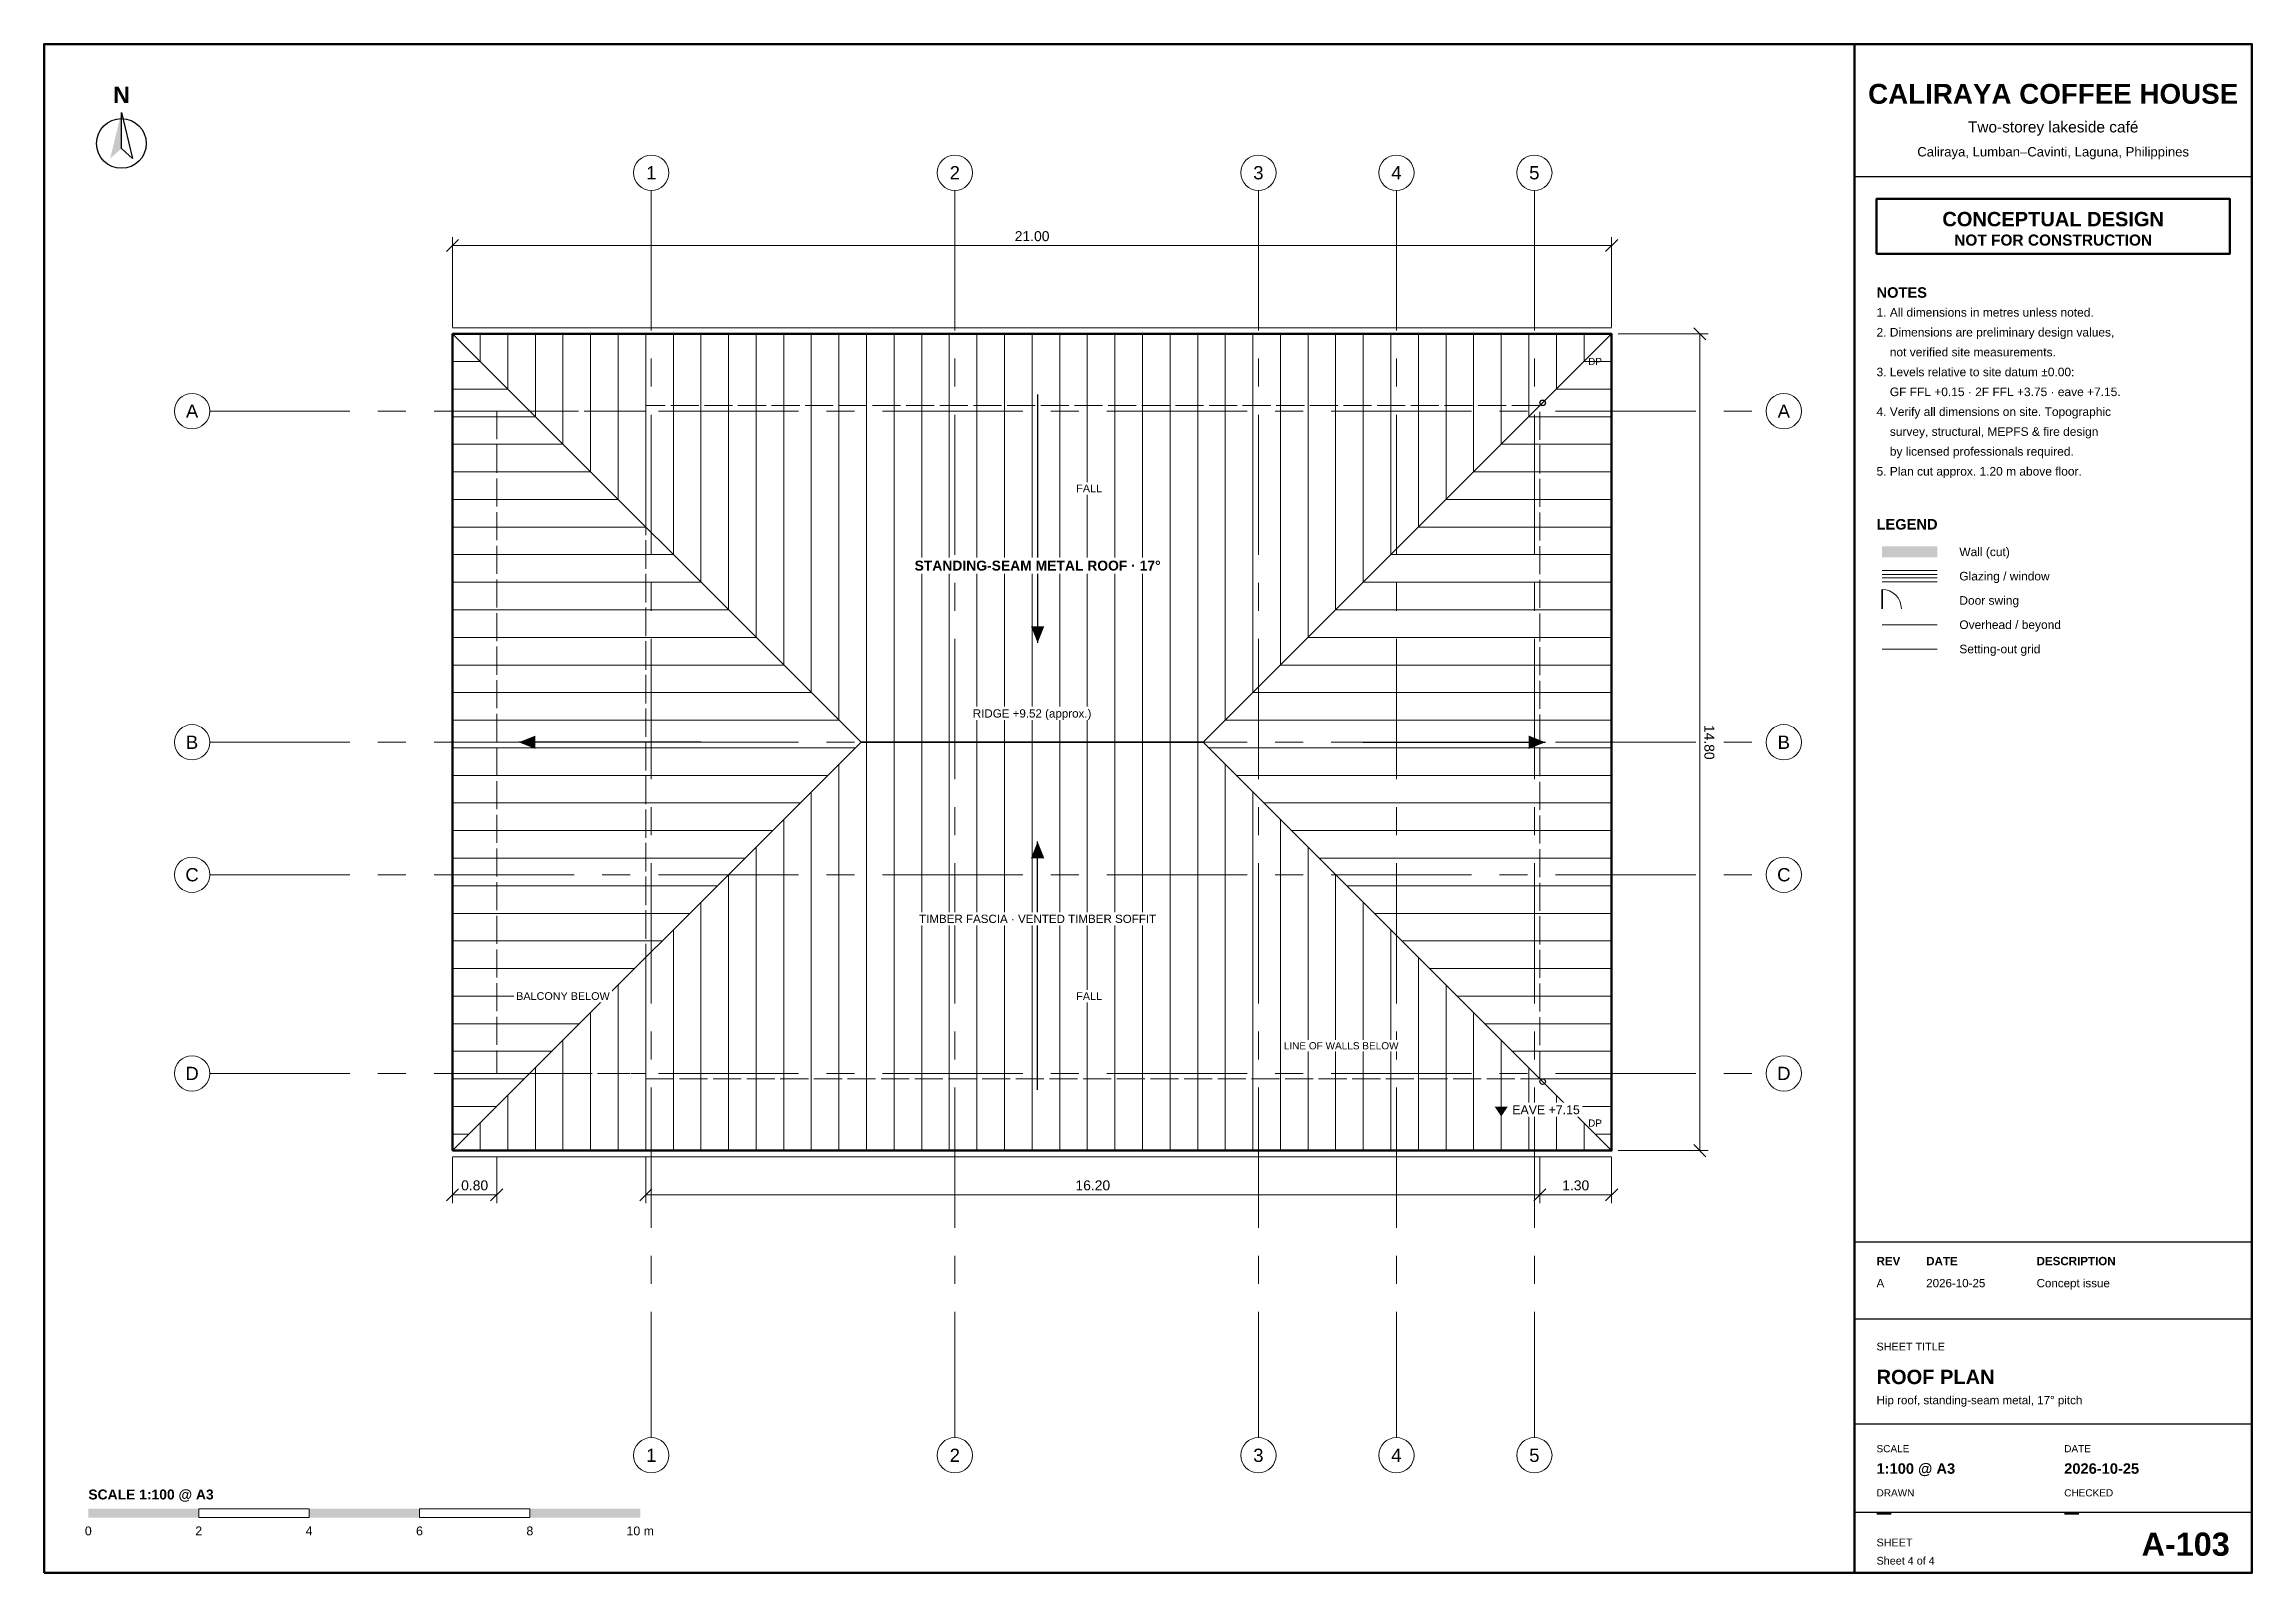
# Model space of a CAD drawing. Header units: metres. Extents: x -19 to 21, y -15.1 to 12.7.
import ezdxf
from ezdxf.enums import TextEntityAlignment as Align

# ---------------------------------------------------------------- set-up
doc = ezdxf.new("R2010")
doc.units = ezdxf.units.M
doc.header["$LTSCALE"] = 0.8
for name, pattern in [('CENTER', [5.08, 3.175, -0.635, 0.635, -0.635]), ('DASHED', [1.524, 1.27, -0.254]), ('DASHED2', [0.762, 0.635, -0.127])]:
    doc.linetypes.add(name, pattern=pattern)
for name, color, linetype, lineweight in [('A-ANNO-DIMS', 7, 'Continuous', 13), ('A-ANNO-SYMB', 7, 'Continuous', 25), ('A-ANNO-TEXT', 7, 'Continuous', 18), ('A-FLOR-PATT', 7, 'Continuous', 9), ('A-GRID', 7, 'Continuous', 13), ('A-OVHD', 7, 'Continuous', 18), ('A-ROOF', 7, 'Continuous', 35), ('G-TTLB', 7, 'Continuous', 35)]:
    doc.layers.add(name, color=color, linetype=linetype, lineweight=lineweight)
doc.styles.add('ARIAL', font='arial.ttf')
doc.styles.add('ARIAL-B', font='arialbd.ttf')
doc.dimstyles.new('ARCH', dxfattribs={"dimscale": 100, "dimtxt": 0.0018, "dimasz": 0.0015, "dimexe": 0.0015, "dimexo": 0.0012, "dimgap": 0.0008, "dimtad": 1, "dimzin": 0, "dimdsep": 46, "dimtsz": 0.0011, "dimcen": 2.5, "dimclrd": 7, "dimclre": 7, "dimclrt": 7, "dimazin": 3, "dimtfac": 1, "dimtmove": 0, "dimatfit": 3, "dimlwd": 13, "dimlwe": 13})

msp = doc.modelspace()

# ---------------------------------------------------------------- hatches: boundary and pattern name
at = {"layer": 'A-ANNO-SYMB'}
for points in [[(-17.6, 11.413), (-17.803, 10.58), (-17.6, 10.76)], [(-1, 1.8), (-0.88, 2.1), (-1.12, 2.1)], [(-10.4, 0), (-10.1, -0.12), (-10.1, 0.12)], [(8.2, 0), (7.9, 0.12), (7.9, -0.12)], [(-1, -1.8), (-1.12, -2.1), (-0.88, -2.1)], [(7.28, -6.6), (7.52, -6.6), (7.4, -6.78)], [(-18.2, -14.05), (-16.2, -14.05), (-16.2, -13.89), (-18.2, -13.89)], [(-14.2, -14.05), (-12.2, -14.05), (-12.2, -13.89), (-14.2, -13.89)], [(-10.2, -14.05), (-8.2, -14.05), (-8.2, -13.89), (-10.2, -13.89)]]:
    msp.add_hatch(color=7, dxfattribs=at).paths.add_polyline_path(points)
at = {"layer": 'G-TTLB'}
msp.add_hatch(color=7, dxfattribs=at).paths.add_polyline_path([(14.3, 3.35), (15.3, 3.35), (15.3, 3.55), (14.3, 3.55)])

# ---------------------------------------------------------------- linework, layer by layer
at = {"layer": 'A-ANNO-SYMB', "linetype": 'Continuous', "lineweight": 25}
msp.add_lwpolyline([(-17.6, 11.413), (-17.398, 10.58), (-17.6, 10.76)], close=True, dxfattribs=at)
for points in [[(-1, 6.3), (-1, 1.8)], [(-7.1, 0), (-10.4, 0)], [(4.9, 0), (8.2, 0)], [(-1, -6.3), (-1, -1.8)]]:
    msp.add_lwpolyline(points, dxfattribs=at)
at = {"layer": 'A-ANNO-SYMB', "linetype": 'Continuous', "lineweight": 18}
for points in [[(-16.2, -14.05), (-14.2, -14.05), (-14.2, -13.89), (-16.2, -13.89)], [(-12.2, -14.05), (-10.2, -14.05), (-10.2, -13.89), (-12.2, -13.89)]]:
    msp.add_lwpolyline(points, close=True, dxfattribs=at)
at = {"layer": 'A-ANNO-SYMB', "linetype": 'Continuous', "lineweight": 25}
msp.add_circle((-17.6, 10.85), 0.45, dxfattribs=at)
at = {"layer": 'A-FLOR-PATT', "linetype": 'Continuous', "lineweight": 9}
for points in [[(-11.1, 7.4), (-11.1, 6.9)], [(-10.6, 7.4), (-10.6, 6.4)], [(-10.1, 7.4), (-10.1, 5.9)], [(-9.6, 7.4), (-9.6, 5.4)], [(-9.1, 7.4), (-9.1, 4.9)], [(-8.6, 7.4), (-8.6, 4.4)], [(-8.1, 7.4), (-8.1, 3.9)], [(-7.6, 7.4), (-7.6, 3.4)], [(-7.1, 7.4), (-7.1, 2.9)], [(-6.6, 7.4), (-6.6, 2.4)], [(-6.1, 7.4), (-6.1, 1.9)], [(-5.6, 7.4), (-5.6, 1.4)], [(-5.1, 7.4), (-5.1, 0.9)], [(-4.6, 7.4), (-4.6, 0.4)], [(-4.1, 7.4), (-4.1, 0)], [(-3.6, 7.4), (-3.6, 0)], [(-3.1, 7.4), (-3.1, 0)], [(-2.6, 7.4), (-2.6, 0)], [(-2.1, 7.4), (-2.1, 0)], [(-1.6, 7.4), (-1.6, 0)], [(-1.1, 7.4), (-1.1, 0)], [(-0.6, 7.4), (-0.6, 0)], [(-0.1, 7.4), (-0.1, 0)], [(0.4, 7.4), (0.4, 0)], [(0.9, 7.4), (0.9, 0)], [(1.4, 7.4), (1.4, 0)], [(1.9, 7.4), (1.9, 0)], [(2.4, 7.4), (2.4, 0.4)], [(2.9, 7.4), (2.9, 0.9)], [(3.4, 7.4), (3.4, 1.4)], [(3.9, 7.4), (3.9, 1.9)], [(4.4, 7.4), (4.4, 2.4)], [(4.9, 7.4), (4.9, 2.9)], [(5.4, 7.4), (5.4, 3.4)], [(5.9, 7.4), (5.9, 3.9)], [(6.4, 7.4), (6.4, 4.4)], [(6.9, 7.4), (6.9, 4.9)], [(7.4, 7.4), (7.4, 5.4)], [(7.9, 7.4), (7.9, 5.9)], [(8.4, 7.4), (8.4, 6.4)], [(8.9, 7.4), (8.9, 6.9)], [(-11.6, 6.9), (-11.1, 6.9)], [(9.4, 6.9), (8.9, 6.9)], [(-11.6, 6.4), (-10.6, 6.4)], [(9.4, 6.4), (8.4, 6.4)], [(-11.6, 5.9), (-10.1, 5.9)], [(9.4, 5.9), (7.9, 5.9)], [(-11.6, 5.4), (-9.6, 5.4)], [(9.4, 5.4), (7.4, 5.4)], [(-11.6, 4.9), (-9.1, 4.9)], [(9.4, 4.9), (6.9, 4.9)], [(-11.6, 4.4), (-8.6, 4.4)], [(9.4, 4.4), (6.4, 4.4)], [(-11.6, 3.9), (-8.1, 3.9)], [(9.4, 3.9), (5.9, 3.9)], [(-11.6, 3.4), (-7.6, 3.4)], [(9.4, 3.4), (5.4, 3.4)], [(-11.6, 2.9), (-7.1, 2.9)], [(9.4, 2.9), (4.9, 2.9)], [(-11.6, 2.4), (-6.6, 2.4)], [(9.4, 2.4), (4.4, 2.4)], [(-11.6, 1.9), (-6.1, 1.9)], [(9.4, 1.9), (3.9, 1.9)], [(-11.6, 1.4), (-5.6, 1.4)], [(9.4, 1.4), (3.4, 1.4)], [(-11.6, 0.9), (-5.1, 0.9)], [(9.4, 0.9), (2.9, 0.9)], [(-11.6, 0.4), (-4.6, 0.4)], [(9.4, 0.4), (2.4, 0.4)], [(-4.1, -7.4), (-4.1, 0)], [(-3.6, -7.4), (-3.6, 0)], [(-3.1, -7.4), (-3.1, 0)], [(-2.6, -7.4), (-2.6, 0)], [(-2.1, -7.4), (-2.1, 0)], [(-1.6, -7.4), (-1.6, 0)], [(-1.1, -7.4), (-1.1, 0)], [(-0.6, -7.4), (-0.6, 0)], [(-0.1, -7.4), (-0.1, 0)], [(0.4, -7.4), (0.4, 0)], [(0.9, -7.4), (0.9, 0)], [(1.4, -7.4), (1.4, 0)], [(1.9, -7.4), (1.9, 0)], [(-11.6, -0.1), (-4.3, -0.1)], [(9.4, -0.1), (2.1, -0.1)], [(-11.6, -0.6), (-4.8, -0.6)], [(-4.6, -7.4), (-4.6, -0.4)], [(2.4, -7.4), (2.4, -0.4)], [(9.4, -0.6), (2.6, -0.6)], [(-11.6, -1.1), (-5.3, -1.1)], [(-5.1, -7.4), (-5.1, -0.9)], [(2.9, -7.4), (2.9, -0.9)], [(9.4, -1.1), (3.1, -1.1)], [(-11.6, -1.6), (-5.8, -1.6)], [(-5.6, -7.4), (-5.6, -1.4)], [(3.4, -7.4), (3.4, -1.4)], [(9.4, -1.6), (3.6, -1.6)], [(-6.1, -7.4), (-6.1, -1.9)], [(3.9, -7.4), (3.9, -1.9)], [(-11.6, -2.1), (-6.3, -2.1)], [(9.4, -2.1), (4.1, -2.1)], [(-11.6, -2.6), (-6.8, -2.6)], [(-6.6, -7.4), (-6.6, -2.4)], [(4.4, -7.4), (4.4, -2.4)], [(9.4, -2.6), (4.6, -2.6)], [(-11.6, -3.1), (-7.3, -3.1)], [(-7.1, -7.4), (-7.1, -2.9)], [(4.9, -7.4), (4.9, -2.9)], [(9.4, -3.1), (5.1, -3.1)], [(-11.6, -3.6), (-7.8, -3.6)], [(-7.6, -7.4), (-7.6, -3.4)], [(5.4, -7.4), (5.4, -3.4)], [(9.4, -3.6), (5.6, -3.6)], [(-8.1, -7.4), (-8.1, -3.9)], [(5.9, -7.4), (5.9, -3.9)], [(-11.6, -4.1), (-8.3, -4.1)], [(-8.6, -7.4), (-8.6, -4.4)], [(9.4, -4.1), (6.1, -4.1)], [(6.4, -7.4), (6.4, -4.4)], [(-11.6, -4.6), (-8.8, -4.6)], [(9.4, -4.6), (6.6, -4.6)], [(-11.6, -5.1), (-9.3, -5.1)], [(-9.1, -7.4), (-9.1, -4.9)], [(6.9, -7.4), (6.9, -4.9)], [(9.4, -5.1), (7.1, -5.1)], [(-11.6, -5.6), (-9.8, -5.6)], [(-9.6, -7.4), (-9.6, -5.4)], [(7.4, -7.4), (7.4, -5.4)], [(9.4, -5.6), (7.6, -5.6)], [(-10.1, -7.4), (-10.1, -5.9)], [(7.9, -7.4), (7.9, -5.9)], [(-11.6, -6.1), (-10.3, -6.1)], [(-10.6, -7.4), (-10.6, -6.4)], [(9.4, -6.1), (8.1, -6.1)], [(8.4, -7.4), (8.4, -6.4)], [(-11.6, -6.6), (-10.8, -6.6)], [(9.4, -6.6), (8.6, -6.6)], [(-11.6, -7.1), (-11.3, -7.1)], [(-11.1, -7.4), (-11.1, -6.9)], [(8.9, -7.4), (8.9, -6.9)], [(9.4, -7.1), (9.1, -7.1)]]:
    msp.add_lwpolyline(points, dxfattribs=at)
at = {"layer": 'A-GRID', "linetype": 'CENTER', "lineweight": 13}
for points in [[(-8, 10), (-8, -12.6)], [(-2.5, 10), (-2.5, -12.6)], [(3, 10), (3, -12.6)], [(5.5, 10), (5.5, -12.6)], [(8, 10), (8, -12.6)], [(-16, 6), (12.2, 6)], [(-16, 0), (12.2, 0)], [(-16, -2.4), (12.2, -2.4)], [(-16, -6), (12.2, -6)]]:
    msp.add_lwpolyline(points, dxfattribs=at)
at = {"layer": 'A-GRID', "linetype": 'Continuous', "lineweight": 18}
for centre in [(-8, 10.32), (-2.5, 10.32), (3, 10.32), (5.5, 10.32), (8, 10.32), (-16.32, 6), (12.52, 6), (-16.32, 0), (12.52, 0), (-16.32, -2.4), (12.52, -2.4), (-16.32, -6), (12.52, -6), (-8, -12.92), (-2.5, -12.92), (3, -12.92), (5.5, -12.92), (8, -12.92)]:
    msp.add_circle(centre, 0.32, dxfattribs=at)
at = {"layer": 'A-OVHD', "linetype": 'DASHED2', "lineweight": 13}
msp.add_lwpolyline([(-10.8, -6), (-8.1, -6), (-8.1, 6), (-10.8, 6)], close=True, dxfattribs=at)
at = {"layer": 'A-OVHD', "linetype": 'DASHED2', "lineweight": 18}
msp.add_lwpolyline([(-8.1, -6.1), (8.1, -6.1), (8.1, 6.1), (-8.1, 6.1)], close=True, dxfattribs=at)
at = {"layer": 'A-ROOF', "linetype": 'Continuous', "lineweight": 18}
for points in [[(-11.6, 7.51), (9.4, 7.51)], [(-11.6, -7.51), (9.4, -7.51)]]:
    msp.add_lwpolyline(points, dxfattribs=at)
at = {"layer": 'A-ROOF', "linetype": 'Continuous', "lineweight": 50}
msp.add_lwpolyline([(-11.6, -7.4), (9.4, -7.4), (9.4, 7.4), (-11.6, 7.4)], close=True, dxfattribs=at)
at = {"layer": 'A-ROOF', "linetype": 'Continuous', "lineweight": 35}
for points in [[(-11.6, 7.4), (-4.2, 0)], [(9.4, 7.4), (2, 0)], [(-11.6, -7.4), (-4.2, 0)], [(-4.2, 0), (2, 0)], [(9.4, -7.4), (2, 0)]]:
    msp.add_lwpolyline(points, dxfattribs=at)
at = {"layer": 'A-ROOF', "linetype": 'Continuous', "lineweight": 25}
for centre in [(8.15, 6.15), (8.15, -6.15)]:
    msp.add_circle(centre, 0.05, dxfattribs=at)
at = {"layer": 'G-TTLB', "linetype": 'Continuous', "lineweight": 50}
msp.add_lwpolyline([(13.8, -15.05), (13.8, 12.65)], dxfattribs=at)
at = {"layer": 'G-TTLB', "linetype": 'Continuous', "lineweight": 25}
for points in [[(13.8, 10.25), (21, 10.25)], [(13.8, -9.05), (21, -9.05)], [(13.8, -10.45), (21, -10.45)], [(13.8, -12.35), (21, -12.35)], [(13.8, -13.95), (21, -13.95)]]:
    msp.add_lwpolyline(points, dxfattribs=at)
at = {"layer": 'G-TTLB', "linetype": 'Continuous', "lineweight": 50}
msp.add_lwpolyline([(14.2, 8.85), (20.6, 8.85), (20.6, 9.85), (14.2, 9.85)], close=True, dxfattribs=at)
at = {"layer": 'G-TTLB', "linetype": 'Continuous', "lineweight": 13}
for points in [[(14.3, 3.11), (15.3, 3.11)], [(14.3, 3.04), (15.3, 3.04)], [(14.3, 2.98), (15.3, 2.98)], [(14.3, 2.91), (15.3, 2.91)]]:
    msp.add_lwpolyline(points, dxfattribs=at)
at = {"layer": 'G-TTLB', "linetype": 'Continuous', "lineweight": 35}
msp.add_lwpolyline([(14.3, 2.42), (14.3, 2.77)], dxfattribs=at)
at = {"layer": 'G-TTLB', "linetype": 'DASHED', "lineweight": 18}
msp.add_lwpolyline([(14.3, 2.13), (15.3, 2.13)], dxfattribs=at)
at = {"layer": 'G-TTLB', "linetype": 'CENTER', "lineweight": 13}
msp.add_lwpolyline([(14.3, 1.69), (15.3, 1.69)], dxfattribs=at)
at = {"layer": 'G-TTLB', "linetype": 'Continuous', "lineweight": 13}
msp.add_arc((14.3, 2.42), 0.35, 0, 90, dxfattribs=at)

# ---------------------------------------------------------------- texts
at = {"layer": 'A-ANNO-TEXT'}
for s, height, style, p in [('N', 0.3, 'ARIAL-B', (-17.6, 11.732)), ('CALIRAYA COFFEE HOUSE', 0.36, 'ARIAL-B', (17.4, 11.75)), ('Two-storey lakeside café', 0.2, 'ARIAL', (17.4, 11.15)), ('1', 0.24, 'ARIAL', (-8, 10.32)), ('2', 0.24, 'ARIAL', (-2.5, 10.32)), ('3', 0.24, 'ARIAL', (3, 10.32)), ('4', 0.24, 'ARIAL', (5.5, 10.32)), ('5', 0.24, 'ARIAL', (8, 10.32)), ('Caliraya, Lumban–Cavinti, Laguna, Philippines', 0.17, 'ARIAL', (17.4, 10.7)), ('CONCEPTUAL DESIGN', 0.26, 'ARIAL-B', (17.4, 9.48)), ('NOT FOR CONSTRUCTION', 0.2, 'ARIAL-B', (17.4, 9.1)), ('DP', 0.13, 'ARIAL', (9.1, 6.9)), ('A', 0.24, 'ARIAL', (-16.32, 6)), ('A', 0.24, 'ARIAL', (12.52, 6)), ('B', 0.24, 'ARIAL', (-16.32, 0)), ('B', 0.24, 'ARIAL', (12.52, 0)), ('C', 0.24, 'ARIAL', (-16.32, -2.4)), ('C', 0.24, 'ARIAL', (12.52, -2.4)), ('D', 0.24, 'ARIAL', (-16.32, -6)), ('D', 0.24, 'ARIAL', (12.52, -6)), ('DP', 0.13, 'ARIAL', (9.1, -6.9)), ('1', 0.24, 'ARIAL', (-8, -12.92)), ('2', 0.24, 'ARIAL', (-2.5, -12.92)), ('3', 0.24, 'ARIAL', (3, -12.92)), ('4', 0.24, 'ARIAL', (5.5, -12.92)), ('5', 0.24, 'ARIAL', (8, -12.92)), ('0', 0.16, 'ARIAL', (-18.2, -14.29)), ('2', 0.16, 'ARIAL', (-16.2, -14.29)), ('4', 0.16, 'ARIAL', (-14.2, -14.29)), ('6', 0.16, 'ARIAL', (-12.2, -14.29)), ('8', 0.16, 'ARIAL', (-10.2, -14.29)), ('10 m', 0.16, 'ARIAL', (-8.2, -14.29))]:
    msp.add_text(s, height=height, dxfattribs=dict(at, style=style)).set_placement(p, align=Align.MIDDLE_CENTER)
for s, height, style, p in [('NOTES', 0.19, 'ARIAL-B', (14.2, 8.15)), ('1. All dimensions in metres unless noted.', 0.155, 'ARIAL', (14.2, 7.79)), ('2. Dimensions are preliminary design values,', 0.155, 'ARIAL', (14.2, 7.43)), ('    not verified site measurements.', 0.155, 'ARIAL', (14.2, 7.07)), ('3. Levels relative to site datum ±0.00:', 0.155, 'ARIAL', (14.2, 6.71)), ('    GF FFL +0.15 · 2F FFL +3.75 · eave +7.15.', 0.155, 'ARIAL', (14.2, 6.35)), ('4. Verify all dimensions on site. Topographic', 0.155, 'ARIAL', (14.2, 5.99)), ('    survey, structural, MEPFS & fire design', 0.155, 'ARIAL', (14.2, 5.63)), ('    by licensed professionals required.', 0.155, 'ARIAL', (14.2, 5.27)), ('5. Plan cut approx. 1.20 m above floor.', 0.155, 'ARIAL', (14.2, 4.91)), ('LEGEND', 0.19, 'ARIAL-B', (14.2, 3.95)), ('Wall (cut)', 0.155, 'ARIAL', (15.7, 3.45)), ('Glazing / window', 0.155, 'ARIAL', (15.7, 3.01)), ('Door swing', 0.155, 'ARIAL', (15.7, 2.57)), ('Overhead / beyond', 0.155, 'ARIAL', (15.7, 2.13)), ('Setting-out grid', 0.155, 'ARIAL', (15.7, 1.69)), ('REV', 0.15, 'ARIAL-B', (14.2, -9.4)), ('DATE', 0.15, 'ARIAL-B', (15.1, -9.4)), ('DESCRIPTION', 0.15, 'ARIAL-B', (17.1, -9.4)), ('A', 0.15, 'ARIAL', (14.2, -9.8)), ('2026-10-25', 0.15, 'ARIAL', (15.1, -9.8)), ('Concept issue', 0.15, 'ARIAL', (17.1, -9.8)), ('SHEET TITLE', 0.14, 'ARIAL', (14.2, -10.95)), ('ROOF PLAN', 0.26, 'ARIAL-B', (14.2, -11.5)), ('Hip roof, standing-seam metal, 17° pitch', 0.15, 'ARIAL', (14.2, -11.92)), ('SCALE', 0.13, 'ARIAL', (14.2, -12.8)), ('DATE', 0.13, 'ARIAL', (17.6, -12.8)), ('1:100 @ A3', 0.19, 'ARIAL-B', (14.2, -13.16)), ('2026-10-25', 0.19, 'ARIAL-B', (17.6, -13.16)), ('SCALE 1:100 @ A3', 0.18, 'ARIAL-B', (-18.2, -13.63)), ('DRAWN', 0.13, 'ARIAL', (14.2, -13.6)), ('CHECKED', 0.13, 'ARIAL', (17.6, -13.6)), ('—', 0.19, 'ARIAL-B', (14.2, -13.96)), ('—', 0.19, 'ARIAL-B', (17.6, -13.96)), ('SHEET', 0.14, 'ARIAL', (14.2, -14.5)), ('Sheet 4 of 4', 0.14, 'ARIAL', (14.2, -14.83))]:
    msp.add_text(s, height=height, dxfattribs=dict(at, style=style)).set_placement(p, align=Align.MIDDLE_LEFT)
at = {"layer": 'A-ANNO-TEXT', "style": 'ARIAL-B'}
msp.add_text('A-103', height=0.42, dxfattribs=at).set_placement((20.6, -14.53), align=Align.MIDDLE_RIGHT)

# ---------------------------------------------------------------- dimensions: what is measured, and where the dimension line sits
at = {"layer": 'A-ANNO-DIMS'}
for base, p1, p2, text in [((-11.6, 9), (-11.6, 7.4), (9.4, 7.4), '21.00'), ((-11.6, -8.2), (-11.6, -7.4), (-10.8, -7.4), '0.80'), ((8.1, -8.2), (8.1, -7.4), (9.4, -7.4), '1.30')]:
    msp.add_linear_dim(base=base, p1=p1, p2=p2, text=text, dimstyle='ARCH', override={"dimtxsty": 'ARIAL'}, dxfattribs=at).render()
msp.add_linear_dim(base=(11, 7.4), p1=(9.4, 7.4), p2=(9.4, -7.4), angle=270, text='14.80', dimstyle='ARCH', override={"dimtxsty": 'ARIAL'}, dxfattribs=at).render()
msp.add_linear_dim(base=(-8.1, -8.2), p1=(-8.1, -7.4), p2=(8.1, -7.4), dimstyle='ARCH', override={"dimtxsty": 'ARIAL'}, dxfattribs=at).render()

# ---------------------------------------------------------------- next in the draw order: texts
at = {"layer": 'A-ANNO-TEXT', "bg_fill": 3, "box_fill_scale": 1.3, "bg_fill_color": 0}
for s, insert, char_height, attachment_point, style in [('FALL', (-0.3, 4.6), 0.14, 4, 'ARIAL'), ('STANDING-SEAM METAL ROOF · 17°', (-1, 3.2), 0.18, 5, 'ARIAL-B'), ('RIDGE +9.52 (approx.)', (-1.1, 0.5), 0.15, 5, 'ARIAL'), ('TIMBER FASCIA · VENTED TIMBER SOFFIT', (-1, -3.2), 0.15, 5, 'ARIAL'), ('BALCONY BELOW', (-9.6, -4.6), 0.14, 5, 'ARIAL'), ('FALL', (-0.3, -4.6), 0.14, 4, 'ARIAL'), ('LINE OF WALLS BELOW', (4.5, -5.5), 0.13, 5, 'ARIAL'), ('EAVE +7.15', (7.6, -6.66), 0.16, 4, 'ARIAL')]:
    msp.add_mtext(s, dxfattribs=dict(at, insert=insert, char_height=char_height, attachment_point=attachment_point, style=style))

# ---------------------------------------------------------------- next in the draw order: linework, layer by layer
at = {"layer": 'G-TTLB', "linetype": 'Continuous', "lineweight": 50}
msp.add_lwpolyline([(-19, -15.05), (21, -15.05), (21, 12.65), (-19, 12.65)], close=True, dxfattribs=at)

doc.saveas('drawing.dxf')
